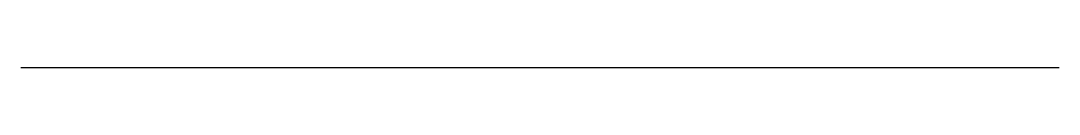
# Paper-space layout 'Layout1' of a CAD drawing. Header units: metres. Extents: x 0 to 420, y 0 to 0.
import ezdxf

# ---------------------------------------------------------------- set-up
doc = ezdxf.new("R2010")
doc.units = ezdxf.units.M

psp = doc.layouts.get("Layout1")

# ---------------------------------------------------------------- linework, layer by layer
at = {"layer": 'ANTET'}
psp.add_line((0, 0), (420, 0), dxfattribs=at)

doc.saveas('drawing.dxf')
